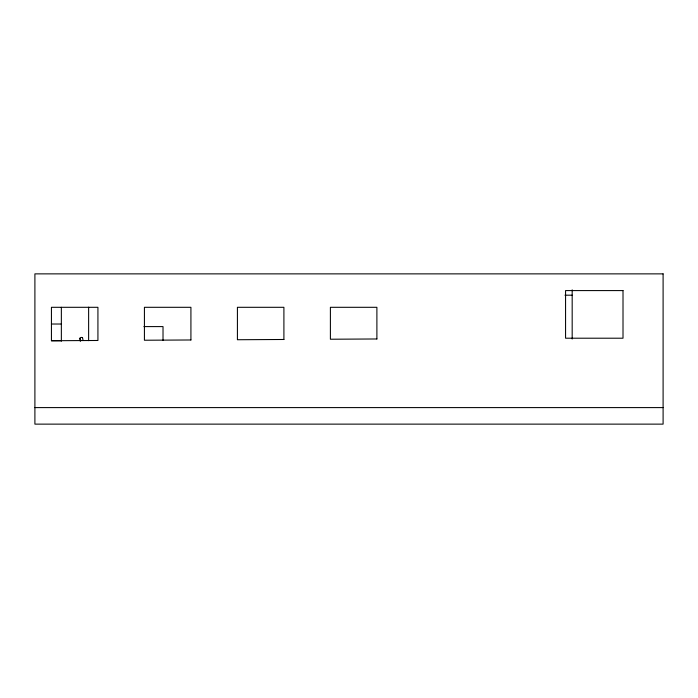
<?xml version="1.0" encoding="UTF-8"?>
<svg xmlns="http://www.w3.org/2000/svg" width="698" height="698" viewBox="0 0 698 698"><rect width="100%" height="100%" fill="white"/><g stroke="black" fill="none" stroke-linecap="round" stroke-linejoin="round"><path stroke-width="1.05" d="M79.424 338.818L79.581 338.792M51.434 340.737L97.929 340.484L97.929 307.303L51.434 307.303L51.434 340.737L61.354 340.737M564.944 295.184L572.177 295.184M51.434 324.02L61.354 324.02M143.893 326.594L163.018 326.594L163.018 340.493M34.9 407.597L663.1 407.597M82.504 337.605L82.957 339.795M80.349 338.652L80.689 340.607M572.177 289.853L572.177 339.027M88.629 307.19L88.629 340.659M61.354 307.303L61.354 341.095M82.495 337.605A2.443 2.443 0 0 0 79.79 338.164A130.168 130.168 0 0 1 80.357 341.331M190.92 339.978L144.425 340.231L144.425 307.303L190.92 307.303L190.92 339.978M283.903 339.481L237.416 339.734L237.416 307.303L283.903 307.303L283.903 339.481M376.894 338.975L330.398 339.228L330.398 307.303L376.894 307.303L376.894 338.975M663.1 273.869L34.9 273.869L34.9 424.131L663.1 424.131L663.1 273.869M623.009 290.586L565.563 290.586L565.563 338.207L623.009 338.207L623.009 290.586"/></g></svg>
